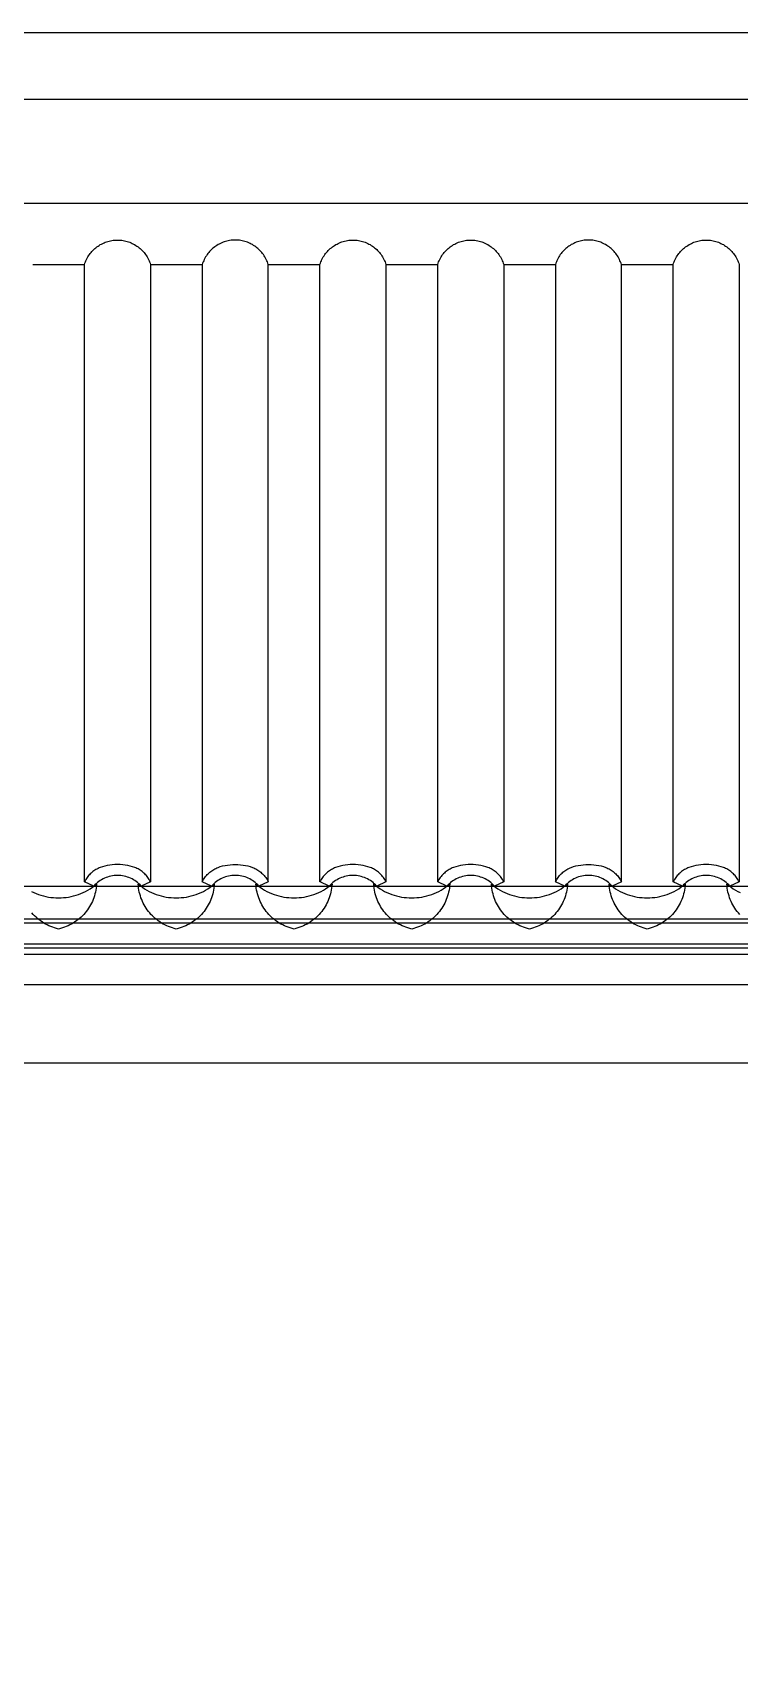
# Model space of a CAD drawing. Extents: x -20250 to 331240, y -699 to 63168.
# Drawn here: x 153656 to 155750, y 11881 to 16744 of the extents above; entities that cross this region are included whole.
import ezdxf

# ---------------------------------------------------------------- set-up
doc = ezdxf.new("R2010")
doc.units = 0
doc.header["$LTSCALE"] = 1000
doc.header["$MEASUREMENT"] = 0
doc.layers.add('WALL', color=9, linetype='Continuous')
doc.layers.add('瓦', color=7, linetype='Continuous', true_color=0x57e157)

msp = doc.modelspace()

# ---------------------------------------------------------------- linework, layer by layer
at = {"layer": 'WALL'}
for points in [[(159153.7, 11907.6, 0), (159153.7, 16387.6, 0), (159007.4, 16387.6, 0), (159007.4, 16744.3, 0), (149766.8, 16744.3, 0), (149766.8, 16387.6, 0), (149620.6, 16387.6, 0), (149620.6, 11881.3, 0)], [(149766.8, 16547.8, 0), (159007.4, 16547.8, 0)], [(159153.7, 16238.6, 0), (149620.6, 16238.6, 0)], [(149620.6, 14214.5, 0), (159153.7, 14214.5, 0)], [(149620.6, 14118, 0), (159153.7, 14118, 0)], [(149620.6, 14105.8, 0), (159153.7, 14105.8, 0)], [(149620.6, 14043.6, 0), (159153.7, 14043.6, 0)], [(149620.6, 14032.1, 0), (159153.7, 14032.1, 0)], [(149620.6, 14013.1, 0), (159153.7, 14013.1, 0)]]:
    msp.add_polyline3d(points, dxfattribs=at)
msp.add_polyline3d([(155977.6, 13922.3, 0), (153392.4, 13922.3, 0), (153392.4, 13691.1, 0), (155977.6, 13691.1, 0)], close=True, dxfattribs=at)
at = {"layer": '瓦'}
for points in [[(153809.1, 14227.1), (153809.1, 16057.1), (153810.4, 16061.1), (153811.9, 16065), (153813.5, 16068.8), (153815.2, 16072.6), (153817.1, 16076.2), (153819.1, 16079.8), (153821.3, 16083.3), (153823.6, 16086.7), (153826, 16089.9), (153828.5, 16093.1), (153831.2, 16096.1), (153833.9, 16099.1), (153836.8, 16101.9), (153839.8, 16104.6), (153842.9, 16107.2), (153846.1, 16109.7), (153849.3, 16112), (153852.7, 16114.2), (153856.1, 16116.3), (153859.7, 16118.2), (153863.3, 16120), (153867, 16121.7), (153870.7, 16123.2), (153874.6, 16124.6), (153878.4, 16125.8), (153882.4, 16126.8), (153886.4, 16127.7), (153890.4, 16128.5), (153894.5, 16129.1), (153898.7, 16129.5), (153902.8, 16129.7), (153907.1, 16129.8), (153911.3, 16129.7), (153915.4, 16129.5), (153919.6, 16129.1), (153923.7, 16128.5), (153927.7, 16127.7), (153931.7, 16126.8), (153935.7, 16125.8), (153939.5, 16124.6), (153943.4, 16123.2), (153947.1, 16121.7), (153950.8, 16120), (153954.4, 16118.2), (153957.9, 16116.3), (153961.4, 16114.2), (153964.8, 16112), (153968, 16109.7), (153971.2, 16107.2), (153974.3, 16104.6), (153977.3, 16101.9), (153980.1, 16099.1), (153982.9, 16096.1), (153985.6, 16093.1), (153988.1, 16089.9), (153990.5, 16086.7), (153992.8, 16083.3), (153994.9, 16079.8), (153997, 16076.2), (153998.8, 16072.6), (154000.6, 16068.8), (154002.2, 16065), (154003.6, 16061.1), (154004.9, 16057.1), (154004.9, 14227.1), (154003.2, 14230.6), (154001.3, 14233.9), (153999.3, 14237.1), (153997.2, 14240.1), (153995, 14243), (153992.7, 14245.8), (153990.3, 14248.5), (153987.8, 14251), (153985.2, 14253.4), (153982.6, 14255.7), (153979.8, 14257.9), (153977, 14259.9), (153974, 14261.8), (153971, 14263.7), (153967.9, 14265.4), (153964.8, 14267), (153961.6, 14268.4), (153958.3, 14269.8), (153951.5, 14272.2), (153944.5, 14274.2), (153937.3, 14275.9), (153930, 14277.1), (153922.5, 14277.9), (153914.8, 14278.5), (153907, 14278.6), (153899.2, 14278.4), (153891.6, 14277.9), (153884.1, 14277.1), (153876.7, 14275.8), (153869.5, 14274.2), (153862.5, 14272.2), (153855.7, 14269.7), (153852.5, 14268.4), (153849.2, 14266.9), (153846.1, 14265.3), (153843, 14263.6), (153840, 14261.8), (153837.1, 14259.8), (153834.3, 14257.8), (153831.5, 14255.6), (153828.8, 14253.3), (153826.2, 14250.9), (153823.8, 14248.4), (153821.4, 14245.7), (153819.1, 14242.9), (153816.9, 14240), (153814.8, 14237), (153812.8, 14233.8), (153810.9, 14230.5), (153809.2, 14227)], [(154354, 14227.2), (154326.4, 14214.6), (154323, 14218.3), (154319.4, 14221.7), (154315.6, 14225), (154311.7, 14228.1), (154307.6, 14230.9), (154303.5, 14233.5), (154299.1, 14235.9), (154294.7, 14238.1), (154290.1, 14240), (154285.5, 14241.7), (154280.8, 14243.1), (154275.9, 14244.3), (154271.1, 14245.2), (154266.1, 14245.9), (154261.1, 14246.3), (154256.1, 14246.4), (154251.1, 14246.3), (154246.1, 14245.9), (154241.2, 14245.2), (154236.3, 14244.3), (154231.5, 14243.1), (154226.8, 14241.7), (154222.1, 14240), (154217.6, 14238.1), (154213.1, 14235.9), (154208.8, 14233.5), (154204.6, 14230.9), (154200.6, 14228.1), (154196.7, 14225), (154192.9, 14221.7), (154189.3, 14218.3), (154185.9, 14214.6), (154158.3, 14227.2), (154160.1, 14230.7), (154162, 14234), (154164, 14237.2), (154166, 14240.2), (154168.2, 14243.2), (154170.5, 14245.9), (154172.9, 14248.6), (154175.4, 14251.1), (154178, 14253.5), (154180.7, 14255.8), (154183.5, 14258), (154186.3, 14260), (154189.2, 14262), (154192.2, 14263.8), (154195.3, 14265.5), (154198.5, 14267.1), (154201.7, 14268.6), (154205, 14269.9), (154211.7, 14272.3), (154218.7, 14274.4), (154225.9, 14276), (154233.3, 14277.2), (154240.8, 14278.1), (154248.5, 14278.6), (154256.2, 14278.7), (154264, 14278.6), (154271.7, 14278.1), (154279.2, 14277.2), (154286.6, 14275.9), (154293.8, 14274.3), (154300.7, 14272.3), (154307.5, 14269.9), (154310.8, 14268.5), (154314, 14267), (154317.1, 14265.4), (154320.2, 14263.7), (154323.2, 14261.9), (154326.1, 14260), (154329, 14257.9), (154331.7, 14255.7), (154334.4, 14253.5), (154337, 14251), (154339.5, 14248.5), (154341.9, 14245.8), (154344.2, 14243.1), (154346.3, 14240.1), (154348.4, 14237.1), (154350.4, 14233.9), (154352.3, 14230.6), (154354.1, 14227.1), (154354, 16057.1), (154352.7, 16061.1), (154351.3, 16065), (154349.7, 16068.8), (154347.9, 16072.6), (154346, 16076.2), (154344, 16079.8), (154341.9, 16083.3), (154339.6, 16086.7), (154337.2, 16089.9), (154334.6, 16093.1), (154332, 16096.1), (154329.2, 16099.1), (154326.3, 16101.9), (154323.4, 16104.6), (154320.3, 16107.2), (154317.1, 16109.7), (154313.8, 16112), (154310.5, 16114.2), (154307, 16116.3), (154303.5, 16118.2), (154299.9, 16120), (154296.2, 16121.7), (154292.4, 16123.2), (154288.6, 16124.6), (154284.7, 16125.8), (154280.8, 16126.8), (154276.8, 16127.7), (154272.7, 16128.5), (154268.6, 16129.1), (154264.5, 16129.5), (154260.3, 16129.7), (154256.1, 16129.8), (154251.9, 16129.7), (154247.7, 16129.5), (154243.6, 16129.1), (154239.5, 16128.5), (154235.4, 16127.7), (154231.4, 16126.8), (154227.5, 16125.8), (154223.6, 16124.6), (154219.8, 16123.2), (154216, 16121.7), (154212.4, 16120), (154208.7, 16118.2), (154205.2, 16116.3), (154201.8, 16114.2), (154198.4, 16112), (154195.1, 16109.7), (154191.9, 16107.2), (154188.9, 16104.6), (154185.9, 16101.9), (154183, 16099.1), (154180.2, 16096.1), (154177.6, 16093.1), (154175.1, 16089.9), (154172.6, 16086.7), (154170.4, 16083.3), (154168.2, 16079.8), (154166.2, 16076.2), (154164.3, 16072.6), (154162.6, 16068.8), (154161, 16065), (154159.5, 16061.1), (154158.2, 16057.1), (154158.2, 14227.1)], [(154507.2, 14227.1), (154507.2, 16057.1), (154508.5, 16061.1), (154510, 16065), (154511.6, 16068.8), (154513.3, 16072.6), (154515.2, 16076.2), (154517.2, 16079.8), (154519.4, 16083.3), (154521.7, 16086.7), (154524.1, 16089.9), (154526.6, 16093.1), (154529.3, 16096.1), (154532, 16099.1), (154534.9, 16101.9), (154537.9, 16104.6), (154541, 16107.2), (154544.2, 16109.7), (154547.4, 16112), (154550.8, 16114.2), (154554.2, 16116.3), (154557.8, 16118.2), (154561.4, 16120), (154565.1, 16121.7), (154568.8, 16123.2), (154572.6, 16124.6), (154576.5, 16125.8), (154580.5, 16126.8), (154584.5, 16127.7), (154588.5, 16128.5), (154592.6, 16129.1), (154596.8, 16129.5), (154600.9, 16129.7), (154605.1, 16129.8), (154609.4, 16129.7), (154613.5, 16129.5), (154617.7, 16129.1), (154621.8, 16128.5), (154625.8, 16127.7), (154629.8, 16126.8), (154633.7, 16125.8), (154637.6, 16124.6), (154641.5, 16123.2), (154645.2, 16121.7), (154648.9, 16120), (154652.5, 16118.2), (154656, 16116.3), (154659.5, 16114.2), (154662.8, 16112), (154666.1, 16109.7), (154669.3, 16107.2), (154672.4, 16104.6), (154675.4, 16101.9), (154678.2, 16099.1), (154681, 16096.1), (154683.7, 16093.1), (154686.2, 16089.9), (154688.6, 16086.7), (154690.9, 16083.3), (154693, 16079.8), (154695.1, 16076.2), (154696.9, 16072.6), (154698.7, 16068.8), (154700.3, 16065), (154701.7, 16061.1), (154703, 16057.1), (154703, 14227.1), (154701.3, 14230.6), (154699.4, 14233.9), (154697.4, 14237.1), (154695.3, 14240.1), (154693.1, 14243), (154690.8, 14245.8), (154688.4, 14248.5), (154685.9, 14251), (154683.3, 14253.4), (154680.7, 14255.7), (154677.9, 14257.9), (154675.1, 14259.9), (154672.1, 14261.8), (154669.1, 14263.7), (154666, 14265.4), (154662.9, 14267), (154659.7, 14268.4), (154656.4, 14269.8), (154649.6, 14272.2), (154642.6, 14274.2), (154635.4, 14275.9), (154628.1, 14277.1), (154620.5, 14277.9), (154612.9, 14278.5), (154605.1, 14278.6), (154597.3, 14278.4), (154589.7, 14277.9), (154582.1, 14277.1), (154574.8, 14275.8), (154567.6, 14274.2), (154560.6, 14272.2), (154553.8, 14269.7), (154550.6, 14268.4), (154547.3, 14266.9), (154544.2, 14265.3), (154541.1, 14263.6), (154538.1, 14261.8), (154535.2, 14259.8), (154532.3, 14257.8), (154529.6, 14255.6), (154526.9, 14253.3), (154524.3, 14250.9), (154521.8, 14248.4), (154519.5, 14245.7), (154517.2, 14242.9), (154515, 14240), (154512.9, 14237), (154510.9, 14233.8), (154509, 14230.5), (154507.3, 14227)], [(154856.3, 14227.1), (154856.3, 16057.1), (154857.6, 16061.1), (154859, 16065), (154860.6, 16068.8), (154862.4, 16072.6), (154864.3, 16076.2), (154866.3, 16079.8), (154868.4, 16083.3), (154870.7, 16086.7), (154873.1, 16089.9), (154875.7, 16093.1), (154878.3, 16096.1), (154881.1, 16099.1), (154884, 16101.9), (154886.9, 16104.6), (154890, 16107.2), (154893.2, 16109.7), (154896.5, 16112), (154899.8, 16114.2), (154903.3, 16116.3), (154906.8, 16118.2), (154910.4, 16120), (154914.1, 16121.7), (154917.9, 16123.2), (154921.7, 16124.6), (154925.6, 16125.8), (154929.5, 16126.8), (154933.5, 16127.7), (154937.6, 16128.5), (154941.7, 16129.1), (154945.8, 16129.5), (154950, 16129.7), (154954.2, 16129.8), (154958.4, 16129.7), (154962.6, 16129.5), (154966.7, 16129.1), (154970.8, 16128.5), (154974.9, 16127.7), (154978.9, 16126.8), (154982.8, 16125.8), (154986.7, 16124.6), (154990.5, 16123.2), (154994.3, 16121.7), (154997.9, 16120), (155001.6, 16118.2), (155005.1, 16116.3), (155008.5, 16114.2), (155011.9, 16112), (155015.2, 16109.7), (155018.3, 16107.2), (155021.4, 16104.6), (155024.4, 16101.9), (155027.3, 16099.1), (155030, 16096.1), (155032.7, 16093.1), (155035.2, 16089.9), (155037.6, 16086.7), (155039.9, 16083.3), (155042.1, 16079.8), (155044.1, 16076.2), (155046, 16072.6), (155047.7, 16068.8), (155049.3, 16065), (155050.8, 16061.1), (155052.1, 16057.1), (155052.1, 14227.1), (155050.3, 14230.6), (155048.4, 14233.9), (155046.4, 14237.1), (155044.4, 14240.1), (155042.2, 14243), (155039.9, 14245.8), (155037.5, 14248.5), (155035, 14251), (155032.4, 14253.4), (155029.7, 14255.7), (155026.9, 14257.9), (155024.1, 14259.9), (155021.2, 14261.8), (155018.2, 14263.7), (155015.1, 14265.4), (155011.9, 14267), (155008.7, 14268.4), (155005.4, 14269.8), (154998.7, 14272.2), (154991.7, 14274.2), (154984.5, 14275.9), (154977.1, 14277.1), (154969.6, 14277.9), (154961.9, 14278.5), (154954.2, 14278.6), (154946.4, 14278.4), (154938.7, 14277.9), (154931.2, 14277.1), (154923.8, 14275.8), (154916.6, 14274.2), (154909.6, 14272.2), (154902.9, 14269.7), (154899.6, 14268.4), (154896.4, 14266.9), (154893.2, 14265.3), (154890.2, 14263.6), (154887.2, 14261.8), (154884.2, 14259.8), (154881.4, 14257.8), (154878.6, 14255.6), (154876, 14253.3), (154873.4, 14250.9), (154870.9, 14248.4), (154868.5, 14245.7), (154866.2, 14242.9), (154864, 14240), (154861.9, 14237), (154859.9, 14233.8), (154858.1, 14230.5), (154856.3, 14227)], [(155401.1, 14227.2), (155373.5, 14214.6), (155370.1, 14218.3), (155366.5, 14221.7), (155362.8, 14225), (155358.8, 14228.1), (155354.8, 14230.9), (155350.6, 14233.5), (155346.3, 14235.9), (155341.8, 14238.1), (155337.3, 14240), (155332.6, 14241.7), (155327.9, 14243.1), (155323.1, 14244.3), (155318.2, 14245.2), (155313.3, 14245.9), (155308.3, 14246.3), (155303.3, 14246.4), (155298.2, 14246.3), (155293.2, 14245.9), (155288.3, 14245.2), (155283.4, 14244.3), (155278.6, 14243.1), (155273.9, 14241.7), (155269.3, 14240), (155264.7, 14238.1), (155260.3, 14235.9), (155256, 14233.5), (155251.8, 14230.9), (155247.7, 14228.1), (155243.8, 14225), (155240, 14221.7), (155236.4, 14218.3), (155233, 14214.6), (155205.5, 14227.2), (155207.2, 14230.7), (155209.1, 14234), (155211.1, 14237.2), (155213.2, 14240.2), (155215.4, 14243.2), (155217.7, 14245.9), (155220.1, 14248.6), (155222.6, 14251.1), (155225.2, 14253.5), (155227.8, 14255.8), (155230.6, 14258), (155233.4, 14260), (155236.4, 14262), (155239.4, 14263.8), (155242.5, 14265.5), (155245.6, 14267.1), (155248.8, 14268.6), (155252.1, 14269.9), (155258.9, 14272.3), (155265.9, 14274.4), (155273, 14276), (155280.4, 14277.2), (155287.9, 14278.1), (155295.6, 14278.6), (155303.4, 14278.7), (155311.2, 14278.6), (155318.8, 14278.1), (155326.3, 14277.2), (155333.7, 14275.9), (155340.9, 14274.3), (155347.9, 14272.3), (155354.6, 14269.9), (155357.9, 14268.5), (155361.1, 14267), (155364.3, 14265.4), (155367.3, 14263.7), (155370.3, 14261.9), (155373.3, 14260), (155376.1, 14257.9), (155378.9, 14255.7), (155381.5, 14253.5), (155384.1, 14251), (155386.6, 14248.5), (155389, 14245.8), (155391.3, 14243.1), (155393.5, 14240.1), (155395.6, 14237.1), (155397.6, 14233.9), (155399.4, 14230.6), (155401.2, 14227.1), (155401.2, 16057.1), (155399.9, 16061.1), (155398.4, 16065), (155396.8, 16068.8), (155395.1, 16072.6), (155393.2, 16076.2), (155391.2, 16079.8), (155389, 16083.3), (155386.7, 16086.7), (155384.3, 16089.9), (155381.8, 16093.1), (155379.1, 16096.1), (155376.4, 16099.1), (155373.5, 16101.9), (155370.5, 16104.6), (155367.4, 16107.2), (155364.2, 16109.7), (155361, 16112), (155357.6, 16114.2), (155354.2, 16116.3), (155350.6, 16118.2), (155347, 16120), (155343.3, 16121.7), (155339.6, 16123.2), (155335.7, 16124.6), (155331.9, 16125.8), (155327.9, 16126.8), (155323.9, 16127.7), (155319.9, 16128.5), (155315.8, 16129.1), (155311.6, 16129.5), (155307.5, 16129.7), (155303.3, 16129.8), (155299, 16129.7), (155294.9, 16129.5), (155290.7, 16129.1), (155286.6, 16128.5), (155282.6, 16127.7), (155278.6, 16126.8), (155274.6, 16125.8), (155270.8, 16124.6), (155266.9, 16123.2), (155263.2, 16121.7), (155259.5, 16120), (155255.9, 16118.2), (155252.3, 16116.3), (155248.9, 16114.2), (155245.5, 16112), (155242.3, 16109.7), (155239.1, 16107.2), (155236, 16104.6), (155233, 16101.9), (155230.1, 16099.1), (155227.4, 16096.1), (155224.7, 16093.1), (155222.2, 16089.9), (155219.8, 16086.7), (155217.5, 16083.3), (155215.3, 16079.8), (155213.3, 16076.2), (155211.4, 16072.6), (155209.7, 16068.8), (155208.1, 16065), (155206.6, 16061.1), (155205.3, 16057.1), (155205.4, 14227.1)], [(155554.4, 14227.1), (155554.4, 16057.1), (155555.7, 16061.1), (155557.1, 16065), (155558.7, 16068.8), (155560.5, 16072.6), (155562.3, 16076.2), (155564.4, 16079.8), (155566.5, 16083.3), (155568.8, 16086.7), (155571.2, 16089.9), (155573.8, 16093.1), (155576.4, 16096.1), (155579.2, 16099.1), (155582.1, 16101.9), (155585, 16104.6), (155588.1, 16107.2), (155591.3, 16109.7), (155594.6, 16112), (155597.9, 16114.2), (155601.4, 16116.3), (155604.9, 16118.2), (155608.5, 16120), (155612.2, 16121.7), (155616, 16123.2), (155619.8, 16124.6), (155623.7, 16125.8), (155627.6, 16126.8), (155631.6, 16127.7), (155635.7, 16128.5), (155639.8, 16129.1), (155643.9, 16129.5), (155648.1, 16129.7), (155652.3, 16129.8), (155656.5, 16129.7), (155660.7, 16129.5), (155664.8, 16129.1), (155668.9, 16128.5), (155673, 16127.7), (155677, 16126.8), (155680.9, 16125.8), (155684.8, 16124.6), (155688.6, 16123.2), (155692.3, 16121.7), (155696, 16120), (155699.6, 16118.2), (155703.2, 16116.3), (155706.6, 16114.2), (155710, 16112), (155713.3, 16109.7), (155716.4, 16107.2), (155719.5, 16104.6), (155722.5, 16101.9), (155725.4, 16099.1), (155728.1, 16096.1), (155730.8, 16093.1), (155733.3, 16089.9), (155735.7, 16086.7), (155738, 16083.3), (155740.2, 16079.8), (155742.2, 16076.2), (155744.1, 16072.6), (155745.8, 16068.8), (155747.4, 16065), (155748.9, 16061.1), (155750.2, 16057.1), (155750.2, 14227.1), (155748.4, 14230.6), (155746.5, 14233.9), (155744.5, 14237.1), (155742.5, 14240.1), (155740.3, 14243), (155738, 14245.8), (155735.6, 14248.5), (155733.1, 14251), (155730.5, 14253.4), (155727.8, 14255.7), (155725, 14257.9), (155722.2, 14259.9), (155719.3, 14261.8), (155716.3, 14263.7), (155713.2, 14265.4), (155710, 14267), (155706.8, 14268.4), (155703.5, 14269.8), (155696.8, 14272.2), (155689.8, 14274.2), (155682.6, 14275.9), (155675.2, 14277.1), (155667.7, 14277.9), (155660, 14278.5), (155652.3, 14278.6), (155644.5, 14278.4), (155636.8, 14277.9), (155629.3, 14277.1), (155621.9, 14275.8), (155614.7, 14274.2), (155607.7, 14272.2), (155601, 14269.7), (155597.7, 14268.4), (155594.5, 14266.9), (155591.3, 14265.3), (155588.3, 14263.6), (155585.3, 14261.8), (155582.3, 14259.8), (155579.5, 14257.8), (155576.7, 14255.6), (155574.1, 14253.3), (155571.5, 14250.9), (155569, 14248.4), (155566.6, 14245.7), (155564.3, 14242.9), (155562.1, 14240), (155560, 14237), (155558, 14233.8), (155556.2, 14230.5), (155554.4, 14227)], [(153655.9, 16057.1), (153809.1, 16057.1)], [(154005, 16057.1), (154158.2, 16057.1)], [(154354, 16057.1), (154507.2, 16057.1)], [(154703.1, 16057.1), (154856.3, 16057.1)], [(155052.1, 16057.1), (155205.3, 16057.1)], [(155401.2, 16057.1), (155554.4, 16057.1)], [(153651.9, 14199.1), (153658.8, 14195.8), (153665.8, 14192.7), (153672.9, 14190), (153680.1, 14187.6), (153687.4, 14185.5), (153694.8, 14183.7), (153702.2, 14182.3), (153709.6, 14181.2), (153717.1, 14180.4), (153724.6, 14179.9), (153732.1, 14179.7), (153739.7, 14179.9), (153747.2, 14180.4), (153754.7, 14181.2), (153762.1, 14182.3), (153769.5, 14183.7), (153776.9, 14185.5), (153784.2, 14187.6), (153791.4, 14190), (153798.5, 14192.7), (153805.5, 14195.8), (153812.4, 14199.1), (153819.2, 14202.8), (153825.9, 14206.8), (153832.4, 14211.2), (153838.8, 14215.8), (153845, 14220.7), (153844.5, 14214.7), (153843.8, 14208.8), (153842.8, 14202.9), (153841.7, 14197.1), (153840.2, 14191.3), (153838.6, 14185.7), (153836.7, 14180.1), (153834.7, 14174.7), (153832.4, 14169.3), (153829.9, 14164.1), (153827.2, 14159), (153824.3, 14153.9), (153821.2, 14149.1), (153817.9, 14144.3), (153814.5, 14139.7), (153810.8, 14135.2), (153807, 14130.9), (153803.1, 14126.7), (153798.9, 14122.7), (153794.6, 14118.9), (153790.1, 14115.2), (153785.5, 14111.7), (153780.8, 14108.3), (153775.9, 14105.2), (153770.8, 14102.2), (153765.7, 14099.5), (153760.4, 14097), (153755, 14094.6), (153749.4, 14092.5), (153743.8, 14090.6), (153738, 14088.9), (153732.2, 14087.4), (153726.3, 14088.9), (153720.5, 14090.6), (153714.9, 14092.5), (153709.3, 14094.6), (153703.9, 14097), (153698.6, 14099.5), (153693.5, 14102.2), (153688.4, 14105.2), (153683.5, 14108.3), (153678.8, 14111.7), (153674.2, 14115.2), (153669.7, 14118.9), (153665.4, 14122.7), (153661.3, 14126.7), (153657.3, 14130.9), (153653.5, 14135.2)], [(154004.9, 14227.1), (153977.4, 14214.4), (153973.9, 14218.1), (153970.3, 14221.6), (153966.6, 14224.9), (153962.7, 14228), (153958.6, 14230.8), (153954.4, 14233.4), (153950.1, 14235.8), (153945.7, 14237.9), (153941.1, 14239.9), (153936.5, 14241.5), (153931.7, 14243), (153926.9, 14244.2), (153922, 14245.1), (153917.1, 14245.7), (153912.1, 14246.2), (153907.1, 14246.3), (153902.1, 14246.2), (153897.1, 14245.7), (153892.1, 14245.1), (153887.2, 14244.2), (153882.4, 14243), (153877.7, 14241.5), (153873.1, 14239.9), (153868.5, 14238), (153864.1, 14235.8), (153859.8, 14233.4), (153855.6, 14230.8), (153851.5, 14228), (153847.6, 14224.9), (153843.8, 14221.6), (153840.2, 14218.2), (153836.8, 14214.5), (153809.3, 14227.1)], [(154703, 14227.1), (154675.5, 14214.4), (154672, 14218.1), (154668.4, 14221.6), (154664.7, 14224.9), (154660.8, 14228), (154656.7, 14230.8), (154652.5, 14233.4), (154648.2, 14235.8), (154643.7, 14237.9), (154639.2, 14239.9), (154634.6, 14241.5), (154629.8, 14243), (154625, 14244.2), (154620.1, 14245.1), (154615.2, 14245.7), (154610.2, 14246.2), (154605.2, 14246.3), (154600.1, 14246.2), (154595.2, 14245.7), (154590.2, 14245.1), (154585.3, 14244.2), (154580.5, 14243), (154575.8, 14241.5), (154571.2, 14239.9), (154566.6, 14238), (154562.2, 14235.8), (154557.8, 14233.4), (154553.7, 14230.8), (154549.6, 14228), (154545.7, 14224.9), (154541.9, 14221.6), (154538.3, 14218.2), (154534.9, 14214.5), (154507.4, 14227.1)], [(155052.1, 14227.1), (155024.5, 14214.4), (155021.1, 14218.1), (155017.5, 14221.6), (155013.7, 14224.9), (155009.8, 14228), (155005.8, 14230.8), (155001.6, 14233.4), (154997.2, 14235.8), (154992.8, 14237.9), (154988.2, 14239.9), (154983.6, 14241.5), (154978.9, 14243), (154974.1, 14244.2), (154969.2, 14245.1), (154964.2, 14245.7), (154959.2, 14246.2), (154954.2, 14246.3), (154949.2, 14246.2), (154944.2, 14245.7), (154939.3, 14245.1), (154934.4, 14244.2), (154929.6, 14243), (154924.8, 14241.5), (154920.2, 14239.9), (154915.7, 14238), (154911.2, 14235.8), (154906.9, 14233.4), (154902.7, 14230.8), (154898.6, 14228), (154894.7, 14224.9), (154891, 14221.6), (154887.4, 14218.2), (154883.9, 14214.5), (154856.4, 14227.1)], [(155750.2, 14227.1), (155722.6, 14214.4), (155719.2, 14218.1), (155715.6, 14221.6), (155711.8, 14224.9), (155707.9, 14228), (155703.8, 14230.8), (155699.7, 14233.4), (155695.3, 14235.8), (155690.9, 14237.9), (155686.3, 14239.9), (155681.7, 14241.5), (155677, 14243), (155672.2, 14244.2), (155667.3, 14245.1), (155662.3, 14245.7), (155657.3, 14246.2), (155652.3, 14246.3), (155647.3, 14246.2), (155642.3, 14245.7), (155637.4, 14245.1), (155632.5, 14244.2), (155627.7, 14243), (155622.9, 14241.5), (155618.3, 14239.9), (155613.8, 14238), (155609.3, 14235.8), (155605, 14233.4), (155600.8, 14230.8), (155596.7, 14228), (155592.8, 14224.9), (155589.1, 14221.6), (155585.5, 14218.2), (155582, 14214.5), (155554.5, 14227.1)], [(155751.6, 14130.9), (155747.7, 14135.2), (155744.1, 14139.7), (155740.7, 14144.3), (155737.4, 14149.1), (155734.3, 14153.9), (155731.4, 14159), (155728.7, 14164.1), (155726.2, 14169.3), (155723.9, 14174.7), (155721.8, 14180.1), (155720, 14185.7), (155718.3, 14191.3), (155716.9, 14197.1), (155715.7, 14202.9), (155714.8, 14208.8), (155714.1, 14214.7), (155713.6, 14220.7), (155719.8, 14215.8), (155726.2, 14211.2), (155732.7, 14206.8), (155739.4, 14202.8), (155746.1, 14199.1), (155753.1, 14195.8)]]:
    msp.add_lwpolyline(points, dxfattribs=at)
for points in [[(154194, 14220.7), (154193.6, 14214.7), (154192.8, 14208.8), (154191.9, 14202.9), (154190.7, 14197.1), (154189.3, 14191.3), (154187.6, 14185.7), (154185.8, 14180.1), (154183.7, 14174.7), (154181.4, 14169.3), (154178.9, 14164.1), (154176.2, 14159), (154173.3, 14153.9), (154170.3, 14149.1), (154167, 14144.3), (154163.5, 14139.7), (154159.9, 14135.2), (154156.1, 14130.9), (154152.1, 14126.7), (154148, 14122.7), (154143.7, 14118.9), (154139.2, 14115.2), (154134.6, 14111.7), (154129.8, 14108.3), (154124.9, 14105.2), (154119.9, 14102.2), (154114.7, 14099.5), (154109.4, 14097), (154104, 14094.6), (154098.5, 14092.5), (154092.8, 14090.6), (154087.1, 14088.9), (154081.2, 14087.4), (154075.3, 14088.9), (154069.6, 14090.6), (154063.9, 14092.5), (154058.4, 14094.6), (154053, 14097), (154047.7, 14099.5), (154042.5, 14102.2), (154037.5, 14105.2), (154032.6, 14108.3), (154027.8, 14111.7), (154023.2, 14115.2), (154018.8, 14118.9), (154014.5, 14122.7), (154010.3, 14126.7), (154006.3, 14130.9), (154002.5, 14135.2), (153998.9, 14139.7), (153995.4, 14144.3), (153992.1, 14149.1), (153989.1, 14153.9), (153986.2, 14159), (153983.5, 14164.1), (153981, 14169.3), (153978.7, 14174.7), (153976.6, 14180.1), (153974.8, 14185.7), (153973.1, 14191.3), (153971.7, 14197.1), (153970.5, 14202.9), (153969.6, 14208.8), (153968.8, 14214.7), (153968.4, 14220.7), (153974.6, 14215.8), (153980.9, 14211.2), (153987.5, 14206.8), (153994.1, 14202.8), (154000.9, 14199.1), (154007.8, 14195.8), (154014.8, 14192.7), (154022, 14190), (154029.2, 14187.6), (154036.5, 14185.5), (154043.8, 14183.7), (154051.2, 14182.3), (154058.7, 14181.2), (154066.2, 14180.4), (154073.7, 14179.9), (154081.2, 14179.7), (154088.7, 14179.9), (154096.2, 14180.4), (154103.7, 14181.2), (154111.2, 14182.3), (154118.6, 14183.7), (154125.9, 14185.5), (154133.2, 14187.6), (154140.4, 14190), (154147.5, 14192.7), (154154.6, 14195.8), (154161.5, 14199.1), (154168.3, 14202.8), (154174.9, 14206.8), (154181.5, 14211.2), (154187.8, 14215.8)], [(154543.1, 14220.7), (154542.6, 14214.7), (154541.9, 14208.8), (154540.9, 14202.9), (154539.7, 14197.1), (154538.3, 14191.3), (154536.7, 14185.7), (154534.8, 14180.1), (154532.8, 14174.7), (154530.5, 14169.3), (154528, 14164.1), (154525.3, 14159), (154522.4, 14153.9), (154519.3, 14149.1), (154516, 14144.3), (154512.6, 14139.7), (154508.9, 14135.2), (154505.1, 14130.9), (154501.1, 14126.7), (154497, 14122.7), (154492.7, 14118.9), (154488.2, 14115.2), (154483.6, 14111.7), (154478.9, 14108.3), (154474, 14105.2), (154468.9, 14102.2), (154463.8, 14099.5), (154458.5, 14097), (154453.1, 14094.6), (154447.5, 14092.5), (154441.9, 14090.6), (154436.1, 14088.9), (154430.3, 14087.4), (154424.4, 14088.9), (154418.6, 14090.6), (154413, 14092.5), (154407.4, 14094.6), (154402, 14097), (154396.7, 14099.5), (154391.6, 14102.2), (154386.5, 14105.2), (154381.6, 14108.3), (154376.9, 14111.7), (154372.3, 14115.2), (154367.8, 14118.9), (154363.5, 14122.7), (154359.3, 14126.7), (154355.4, 14130.9), (154351.6, 14135.2), (154347.9, 14139.7), (154344.5, 14144.3), (154341.2, 14149.1), (154338.1, 14153.9), (154335.2, 14159), (154332.5, 14164.1), (154330, 14169.3), (154327.7, 14174.7), (154325.7, 14180.1), (154323.8, 14185.7), (154322.2, 14191.3), (154320.7, 14197.1), (154319.6, 14202.9), (154318.6, 14208.8), (154317.9, 14214.7), (154317.4, 14220.7), (154323.6, 14215.8), (154330, 14211.2), (154336.5, 14206.8), (154343.2, 14202.8), (154350, 14199.1), (154356.9, 14195.8), (154363.9, 14192.7), (154371, 14190), (154378.2, 14187.6), (154385.5, 14185.5), (154392.9, 14183.7), (154400.3, 14182.3), (154407.7, 14181.2), (154415.2, 14180.4), (154422.7, 14179.9), (154430.2, 14179.7), (154437.8, 14179.9), (154445.3, 14180.4), (154452.8, 14181.2), (154460.2, 14182.3), (154467.6, 14183.7), (154475, 14185.5), (154482.3, 14187.6), (154489.5, 14190), (154496.6, 14192.7), (154503.6, 14195.8), (154510.5, 14199.1), (154517.3, 14202.8), (154524, 14206.8), (154530.5, 14211.2), (154536.9, 14215.8)], [(154892.1, 14220.7), (154891.6, 14214.7), (154890.9, 14208.8), (154890, 14202.9), (154888.8, 14197.1), (154887.4, 14191.3), (154885.7, 14185.7), (154883.9, 14180.1), (154881.8, 14174.7), (154879.5, 14169.3), (154877, 14164.1), (154874.3, 14159), (154871.4, 14153.9), (154868.3, 14149.1), (154865.1, 14144.3), (154861.6, 14139.7), (154858, 14135.2), (154854.2, 14130.9), (154850.2, 14126.7), (154846.1, 14122.7), (154841.7, 14118.9), (154837.3, 14115.2), (154832.7, 14111.7), (154827.9, 14108.3), (154823, 14105.2), (154818, 14102.2), (154812.8, 14099.5), (154807.5, 14097), (154802.1, 14094.6), (154796.6, 14092.5), (154790.9, 14090.6), (154785.2, 14088.9), (154779.3, 14087.4), (154773.4, 14088.9), (154767.7, 14090.6), (154762, 14092.5), (154756.5, 14094.6), (154751.1, 14097), (154745.8, 14099.5), (154740.6, 14102.2), (154735.6, 14105.2), (154730.7, 14108.3), (154725.9, 14111.7), (154721.3, 14115.2), (154716.8, 14118.9), (154712.5, 14122.7), (154708.4, 14126.7), (154704.4, 14130.9), (154700.6, 14135.2), (154697, 14139.7), (154693.5, 14144.3), (154690.2, 14149.1), (154687.2, 14153.9), (154684.3, 14159), (154681.6, 14164.1), (154679.1, 14169.3), (154676.8, 14174.7), (154674.7, 14180.1), (154672.8, 14185.7), (154671.2, 14191.3), (154669.8, 14197.1), (154668.6, 14202.9), (154667.7, 14208.8), (154666.9, 14214.7), (154666.5, 14220.7), (154672.7, 14215.8), (154679, 14211.2), (154685.6, 14206.8), (154692.2, 14202.8), (154699, 14199.1), (154705.9, 14195.8), (154713, 14192.7), (154720.1, 14190), (154727.3, 14187.6), (154734.6, 14185.5), (154741.9, 14183.7), (154749.3, 14182.3), (154756.8, 14181.2), (154764.3, 14180.4), (154771.8, 14179.9), (154779.3, 14179.7), (154786.8, 14179.9), (154794.3, 14180.4), (154801.8, 14181.2), (154809.3, 14182.3), (154816.7, 14183.7), (154824, 14185.5), (154831.3, 14187.6), (154838.5, 14190), (154845.6, 14192.7), (154852.7, 14195.8), (154859.6, 14199.1), (154866.4, 14202.8), (154873, 14206.8), (154879.5, 14211.2), (154885.9, 14215.8)], [(155241.2, 14220.7), (155240.7, 14214.7), (155240, 14208.8), (155239, 14202.9), (155237.8, 14197.1), (155236.4, 14191.3), (155234.8, 14185.7), (155232.9, 14180.1), (155230.8, 14174.7), (155228.6, 14169.3), (155226.1, 14164.1), (155223.4, 14159), (155220.5, 14153.9), (155217.4, 14149.1), (155214.1, 14144.3), (155210.7, 14139.7), (155207, 14135.2), (155203.2, 14130.9), (155199.2, 14126.7), (155195.1, 14122.7), (155190.8, 14118.9), (155186.3, 14115.2), (155181.7, 14111.7), (155177, 14108.3), (155172.1, 14105.2), (155167, 14102.2), (155161.9, 14099.5), (155156.6, 14097), (155151.2, 14094.6), (155145.6, 14092.5), (155140, 14090.6), (155134.2, 14088.9), (155128.3, 14087.4), (155122.5, 14088.9), (155116.7, 14090.6), (155111.1, 14092.5), (155105.5, 14094.6), (155100.1, 14097), (155094.8, 14099.5), (155089.7, 14102.2), (155084.6, 14105.2), (155079.7, 14108.3), (155075, 14111.7), (155070.3, 14115.2), (155065.9, 14118.9), (155061.6, 14122.7), (155057.4, 14126.7), (155053.5, 14130.9), (155049.7, 14135.2), (155046, 14139.7), (155042.6, 14144.3), (155039.3, 14149.1), (155036.2, 14153.9), (155033.3, 14159), (155030.6, 14164.1), (155028.1, 14169.3), (155025.8, 14174.7), (155023.8, 14180.1), (155021.9, 14185.7), (155020.3, 14191.3), (155018.8, 14197.1), (155017.6, 14202.9), (155016.7, 14208.8), (155016, 14214.7), (155015.5, 14220.7), (155021.7, 14215.8), (155028.1, 14211.2), (155034.6, 14206.8), (155041.3, 14202.8), (155048.1, 14199.1), (155055, 14195.8), (155062, 14192.7), (155069.1, 14190), (155076.3, 14187.6), (155083.6, 14185.5), (155091, 14183.7), (155098.4, 14182.3), (155105.8, 14181.2), (155113.3, 14180.4), (155120.8, 14179.9), (155128.3, 14179.7), (155135.9, 14179.9), (155143.4, 14180.4), (155150.8, 14181.2), (155158.3, 14182.3), (155165.7, 14183.7), (155173.1, 14185.5), (155180.3, 14187.6), (155187.6, 14190), (155194.7, 14192.7), (155201.7, 14195.8), (155208.6, 14199.1), (155215.4, 14202.8), (155222.1, 14206.8), (155228.6, 14211.2), (155235, 14215.8)], [(155590.2, 14220.7), (155589.7, 14214.7), (155589, 14208.8), (155588.1, 14202.9), (155586.9, 14197.1), (155585.5, 14191.3), (155583.8, 14185.7), (155582, 14180.1), (155579.9, 14174.7), (155577.6, 14169.3), (155575.1, 14164.1), (155572.4, 14159), (155569.5, 14153.9), (155566.4, 14149.1), (155563.2, 14144.3), (155559.7, 14139.7), (155556.1, 14135.2), (155552.3, 14130.9), (155548.3, 14126.7), (155544.1, 14122.7), (155539.8, 14118.9), (155535.4, 14115.2), (155530.8, 14111.7), (155526, 14108.3), (155521.1, 14105.2), (155516.1, 14102.2), (155510.9, 14099.5), (155505.6, 14097), (155500.2, 14094.6), (155494.7, 14092.5), (155489, 14090.6), (155483.3, 14088.9), (155477.4, 14087.4), (155471.5, 14088.9), (155465.8, 14090.6), (155460.1, 14092.5), (155454.6, 14094.6), (155449.2, 14097), (155443.9, 14099.5), (155438.7, 14102.2), (155433.7, 14105.2), (155428.8, 14108.3), (155424, 14111.7), (155419.4, 14115.2), (155414.9, 14118.9), (155410.6, 14122.7), (155406.5, 14126.7), (155402.5, 14130.9), (155398.7, 14135.2), (155395.1, 14139.7), (155391.6, 14144.3), (155388.3, 14149.1), (155385.2, 14153.9), (155382.4, 14159), (155379.7, 14164.1), (155377.2, 14169.3), (155374.9, 14174.7), (155372.8, 14180.1), (155370.9, 14185.7), (155369.3, 14191.3), (155367.9, 14197.1), (155366.7, 14202.9), (155365.7, 14208.8), (155365, 14214.7), (155364.6, 14220.7), (155370.8, 14215.8), (155377.1, 14211.2), (155383.6, 14206.8), (155390.3, 14202.8), (155397.1, 14199.1), (155404, 14195.8), (155411, 14192.7), (155418.2, 14190), (155425.4, 14187.6), (155432.7, 14185.5), (155440, 14183.7), (155447.4, 14182.3), (155454.9, 14181.2), (155462.4, 14180.4), (155469.9, 14179.9), (155477.4, 14179.7), (155484.9, 14179.9), (155492.4, 14180.4), (155499.9, 14181.2), (155507.3, 14182.3), (155514.8, 14183.7), (155522.1, 14185.5), (155529.4, 14187.6), (155536.6, 14190), (155543.7, 14192.7), (155550.8, 14195.8), (155557.7, 14199.1), (155564.5, 14202.8), (155571.1, 14206.8), (155577.6, 14211.2), (155584, 14215.8)]]:
    msp.add_lwpolyline(points, close=True, dxfattribs=at)

doc.saveas('drawing.dxf')
